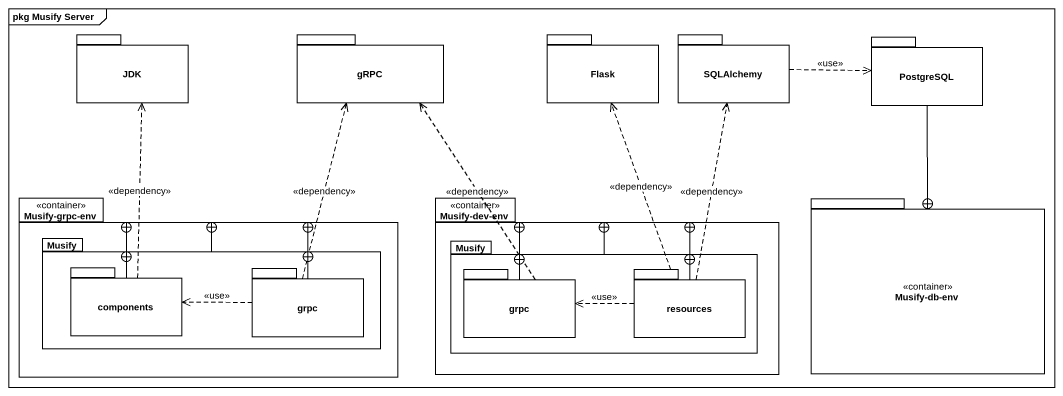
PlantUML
@startuml
mainframe pkg Musify Server
package JDK {
}
package gRPC {
}
package Flask {
}
package SQLAlchemy {
}
package PostgreSQL {
}
package "Musify-grpc-env" as Musify_grpc_env <<container>> {
  package Musify {
    package components {
    }
    package grpc {
    }
  }
}
package "Musify-dev-env" as Musify_dev_env <<container>> {
  package "Musify" as Musify_2 {
    package "grpc" as grpc_2 {
    }
    package resources {
    }
  }
}
package "Musify-db-env" as Musify_db_env <<container>> {
}
SQLAlchemy .right.> PostgreSQL : <<use>>
PostgreSQL --+ Musify_db_env
Musify -up-+ Musify_grpc_env
Musify_2 -up-+ Musify_dev_env
components .up.> JDK : <<dependency>>
components -right-+ Musify_grpc_env
components -right-+ Musify
grpc .up.> gRPC : <<dependency>>
grpc -left-+ Musify_grpc_env
grpc -left-+ Musify
grpc .left.> components : <<use>>
grpc_2 .up.> gRPC : <<dependency>>
grpc_2 -right-+ Musify_dev_env
grpc_2 -right-+ Musify_2
resources .up.> Flask : <<dependency>>
resources .up.> SQLAlchemy : <<dependency>>
resources -left-+ Musify_dev_env
resources -left-+ Musify_2
resources .left.> grpc_2 : <<use>>
@enduml
